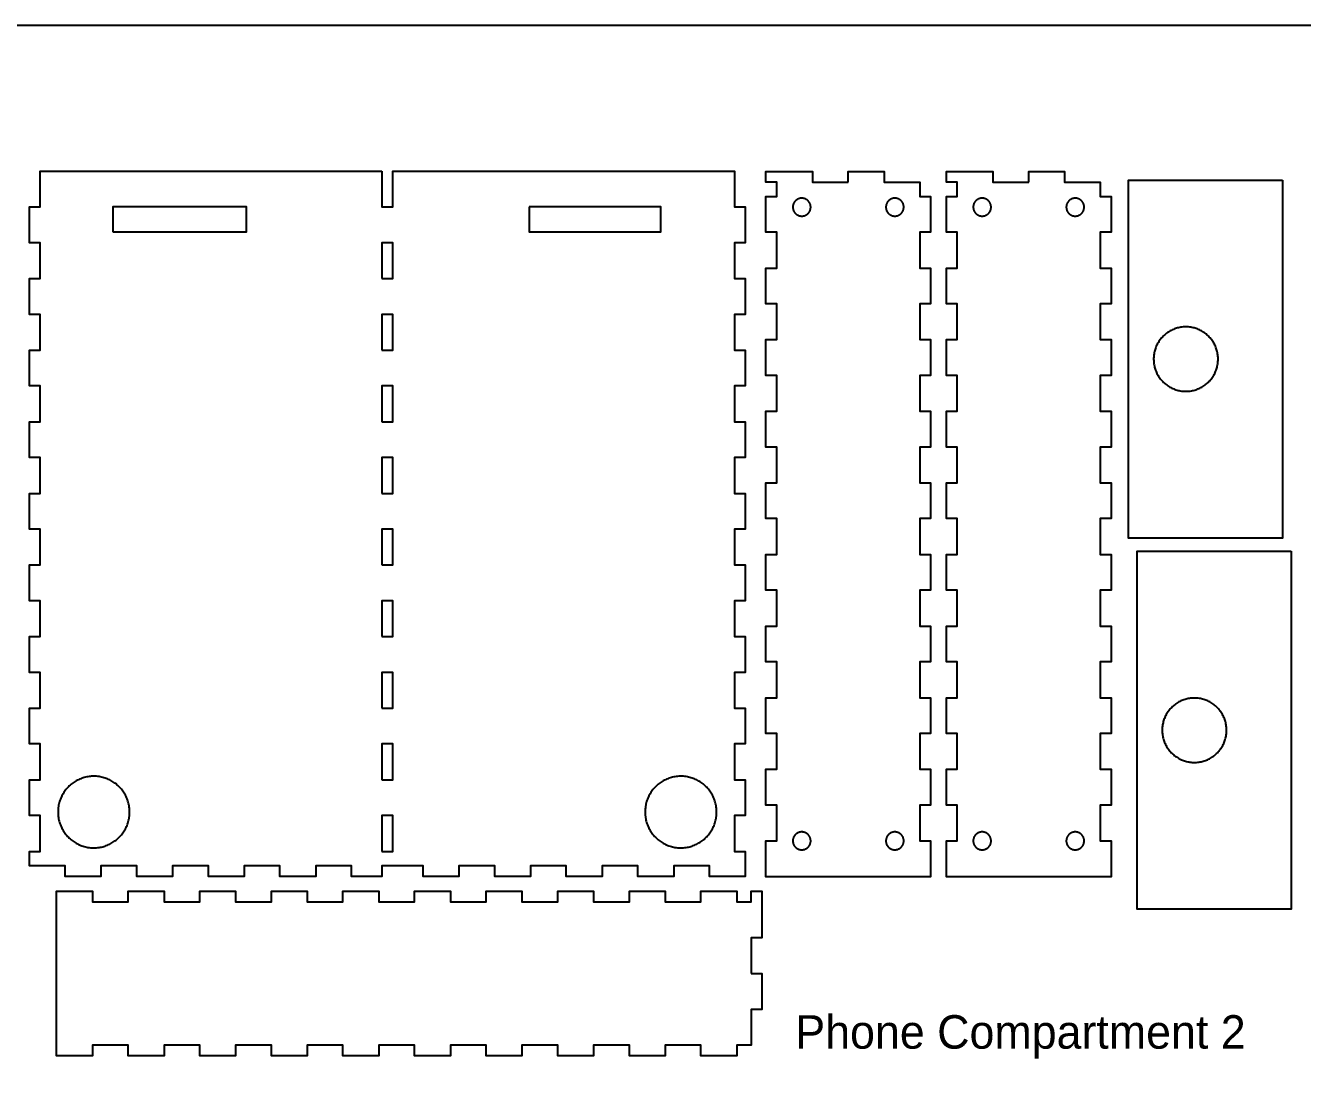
# Model space of a CAD drawing. Header units: millimetres. Extents: x 0 to 1000, y 0 to 550.
# Drawn here: x 205.7 to 562.5, y 257.6 to 550 of the extents above; entities that cross this region are included whole.
import ezdxf

# ---------------------------------------------------------------- set-up
doc = ezdxf.new("R2010")
doc.units = ezdxf.units.MM
doc.header["$MEASUREMENT"] = 0
for name, color, linetype, true_color in [('Cut_01', 1, 'Continuous', 0xff0000), ('stock', 80, 'Continuous', 0x21ff06), ('text', 178, 'Continuous', 0x000000)]:
    doc.layers.add(name, color=color, linetype=linetype, true_color=true_color)

msp = doc.modelspace()

# ---------------------------------------------------------------- linework, layer by layer
at = {"layer": 'Cut_01'}
for points in [[(305.31, 509.34), (305.31, 499.34), (308.31, 499.34), (308.31, 509.34), (403.81, 509.34), (403.81, 499.34), (406.81, 499.34), (406.81, 489.34), (403.81, 489.34), (403.81, 479.34), (406.81, 479.34), (406.81, 469.34), (403.81, 469.34), (403.81, 459.34), (406.81, 459.34), (406.81, 449.34), (403.81, 449.34), (403.81, 439.34), (406.81, 439.34), (406.81, 429.34), (403.81, 429.34), (403.81, 419.34), (406.81, 419.34), (406.81, 409.34), (403.81, 409.34), (403.81, 399.34), (406.81, 399.34), (406.81, 389.34), (403.81, 389.34), (403.81, 379.34), (406.81, 379.34), (406.81, 369.34), (403.81, 369.34), (403.81, 359.34), (406.81, 359.34), (406.81, 349.34), (403.81, 349.34), (403.81, 339.34), (406.81, 339.34), (406.81, 329.34), (403.81, 329.34), (403.81, 319.34), (406.81, 319.34), (406.81, 312.34), (396.81, 312.34), (396.81, 315.34), (386.81, 315.34), (386.81, 312.34), (376.81, 312.34), (376.81, 315.34), (366.81, 315.34), (366.81, 312.34), (356.81, 312.34), (356.81, 315.34), (346.81, 315.34), (346.81, 312.34), (336.81, 312.34), (336.81, 315.34), (326.81, 315.34), (326.81, 312.34), (316.81, 312.34), (316.81, 315.34), (305.31, 315.34), (305.31, 312.34), (296.81, 312.34), (296.81, 315.34), (286.81, 315.34), (286.81, 312.34), (276.81, 312.34), (276.81, 315.34), (266.81, 315.34), (266.81, 312.34), (256.81, 312.34), (256.81, 315.34), (246.81, 315.34), (246.81, 312.34), (236.81, 312.34), (236.81, 315.34), (226.81, 315.34), (226.81, 312.34), (216.81, 312.34), (216.81, 315.34), (206.81, 315.34), (206.81, 319.34), (209.81, 319.34), (209.81, 329.34), (206.81, 329.34), (206.81, 339.34), (209.81, 339.34), (209.81, 349.34), (206.81, 349.34), (206.81, 359.34), (209.81, 359.34), (209.81, 369.34), (206.81, 369.34), (206.81, 379.34), (209.81, 379.34), (209.81, 389.34), (206.81, 389.34), (206.81, 399.34), (209.81, 399.34), (209.81, 409.34), (206.81, 409.34), (206.81, 419.34), (209.81, 419.34), (209.81, 429.34), (206.81, 429.34), (206.81, 439.34), (209.81, 439.34), (209.81, 449.34), (206.81, 449.34), (206.81, 459.34), (209.81, 459.34), (209.81, 469.34), (206.81, 469.34), (206.81, 479.34), (209.81, 479.34), (209.81, 489.34), (206.81, 489.34), (206.81, 499.34), (209.81, 499.34), (209.81, 509.34)], [(435.59, 506.28), (435.59, 509.28), (445.59, 509.28), (445.59, 506.28), (455.59, 506.28), (455.59, 502.28), (458.59, 502.28), (458.59, 492.28), (455.59, 492.28), (455.59, 482.28), (458.59, 482.28), (458.59, 472.28), (455.59, 472.28), (455.59, 462.28), (458.59, 462.28), (458.59, 452.28), (455.59, 452.28), (455.59, 442.28), (458.59, 442.28), (458.59, 432.28), (455.59, 432.28), (455.59, 422.28), (458.59, 422.28), (458.59, 412.28), (455.59, 412.28), (455.59, 402.28), (458.59, 402.28), (458.59, 392.28), (455.59, 392.28), (455.59, 382.28), (458.59, 382.28), (458.59, 372.28), (455.59, 372.28), (455.59, 362.28), (458.59, 362.28), (458.59, 352.28), (455.59, 352.28), (455.59, 342.28), (458.59, 342.28), (458.59, 332.28), (455.59, 332.28), (455.59, 322.28), (458.59, 322.28), (458.59, 312.28), (412.59, 312.28), (412.59, 322.28), (415.59, 322.28), (415.59, 332.28), (412.59, 332.28), (412.59, 342.28), (415.59, 342.28), (415.59, 352.28), (412.59, 352.28), (412.59, 362.28), (415.59, 362.28), (415.59, 372.28), (412.59, 372.28), (412.59, 382.28), (415.59, 382.28), (415.59, 392.28), (412.59, 392.28), (412.59, 402.28), (415.59, 402.28), (415.59, 412.28), (412.59, 412.28), (412.59, 422.28), (415.59, 422.28), (415.59, 432.28), (412.59, 432.28), (412.59, 442.28), (415.59, 442.28), (415.59, 452.28), (412.59, 452.28), (412.59, 462.28), (415.59, 462.28), (415.59, 472.28), (412.59, 472.28), (412.59, 482.28), (415.59, 482.28), (415.59, 492.28), (412.59, 492.28), (412.59, 502.28), (415.59, 502.28), (415.59, 506.28), (412.59, 506.28), (412.59, 509.28), (425.59, 509.28), (425.59, 506.28)], [(485.98, 506.28), (485.98, 509.28), (495.98, 509.28), (495.98, 506.28), (505.98, 506.28), (505.98, 502.28), (508.98, 502.28), (508.98, 492.28), (505.98, 492.28), (505.98, 482.28), (508.98, 482.28), (508.98, 472.28), (505.98, 472.28), (505.98, 462.28), (508.98, 462.28), (508.98, 452.28), (505.98, 452.28), (505.98, 442.28), (508.98, 442.28), (508.98, 432.28), (505.98, 432.28), (505.98, 422.28), (508.98, 422.28), (508.98, 412.28), (505.98, 412.28), (505.98, 402.28), (508.98, 402.28), (508.98, 392.28), (505.98, 392.28), (505.98, 382.28), (508.98, 382.28), (508.98, 372.28), (505.98, 372.28), (505.98, 362.28), (508.98, 362.28), (508.98, 352.28), (505.98, 352.28), (505.98, 342.28), (508.98, 342.28), (508.98, 332.28), (505.98, 332.28), (505.98, 322.28), (508.98, 322.28), (508.98, 312.28), (462.98, 312.28), (462.98, 322.28), (465.98, 322.28), (465.98, 332.28), (462.98, 332.28), (462.98, 342.28), (465.98, 342.28), (465.98, 352.28), (462.98, 352.28), (462.98, 362.28), (465.98, 362.28), (465.98, 372.28), (462.98, 372.28), (462.98, 382.28), (465.98, 382.28), (465.98, 392.28), (462.98, 392.28), (462.98, 402.28), (465.98, 402.28), (465.98, 412.28), (462.98, 412.28), (462.98, 422.28), (465.98, 422.28), (465.98, 432.28), (462.98, 432.28), (462.98, 442.28), (465.98, 442.28), (465.98, 452.28), (462.98, 452.28), (462.98, 462.28), (465.98, 462.28), (465.98, 472.28), (462.98, 472.28), (462.98, 482.28), (465.98, 482.28), (465.98, 492.28), (462.98, 492.28), (462.98, 502.28), (465.98, 502.28), (465.98, 506.28), (462.98, 506.28), (462.98, 509.28), (475.98, 509.28), (475.98, 506.28)], [(556.89, 506.84), (556.89, 406.84), (513.89, 406.84), (513.89, 506.84)], [(422.59, 501.78), (422.5, 501.78), (422.42, 501.78), (422.33, 501.77), (422.24, 501.76), (422.16, 501.75), (422.07, 501.73), (421.99, 501.71), (421.9, 501.69), (421.82, 501.66), (421.74, 501.63), (421.66, 501.6), (421.58, 501.57), (421.5, 501.53), (421.42, 501.49), (421.35, 501.45), (421.27, 501.41), (421.2, 501.36), (421.13, 501.31), (421.06, 501.26), (420.99, 501.2), (420.92, 501.15), (420.86, 501.09), (420.8, 501.03), (420.74, 500.96), (420.68, 500.9), (420.63, 500.83), (420.57, 500.76), (420.52, 500.69), (420.48, 500.62), (420.43, 500.55), (420.39, 500.47), (420.35, 500.39), (420.31, 500.31), (420.28, 500.24), (420.25, 500.15), (420.22, 500.07), (420.19, 499.99), (420.17, 499.91), (420.15, 499.82), (420.13, 499.74), (420.12, 499.65), (420.1, 499.56), (420.1, 499.48), (420.09, 499.39), (420.09, 499.31), (420.09, 499.22), (420.09, 499.13), (420.1, 499.05), (420.11, 498.96), (420.12, 498.87), (420.14, 498.79), (420.16, 498.7), (420.18, 498.62), (420.2, 498.54), (420.23, 498.45), (420.26, 498.37), (420.29, 498.29), (420.33, 498.21), (420.37, 498.13), (420.41, 498.06), (420.45, 497.98), (420.5, 497.91), (420.55, 497.84), (420.6, 497.77), (420.65, 497.7), (420.71, 497.63), (420.77, 497.57), (420.83, 497.51), (420.89, 497.45), (420.96, 497.39), (421.02, 497.33), (421.09, 497.28), (421.16, 497.23), (421.23, 497.18), (421.31, 497.14), (421.38, 497.09), (421.46, 497.05), (421.54, 497.02), (421.62, 496.98), (421.7, 496.95), (421.78, 496.92), (421.86, 496.89), (421.95, 496.87), (422.03, 496.85), (422.11, 496.83), (422.2, 496.81), (422.29, 496.8), (422.37, 496.79), (422.46, 496.79), (422.55, 496.78), (422.63, 496.78), (422.72, 496.79), (422.81, 496.79), (422.89, 496.8), (422.98, 496.81), (423.06, 496.83), (423.15, 496.85), (423.23, 496.87), (423.32, 496.89), (423.4, 496.92), (423.48, 496.95), (423.56, 496.98), (423.64, 497.02), (423.72, 497.05), (423.79, 497.09), (423.87, 497.14), (423.94, 497.18), (424.02, 497.23), (424.09, 497.28), (424.15, 497.33), (424.22, 497.39), (424.29, 497.45), (424.35, 497.51), (424.41, 497.57), (424.47, 497.63), (424.52, 497.7), (424.58, 497.77), (424.63, 497.84), (424.68, 497.91), (424.72, 497.98), (424.77, 498.06), (424.81, 498.13), (424.85, 498.21), (424.88, 498.29), (424.92, 498.37), (424.95, 498.45), (424.97, 498.54), (425, 498.62), (425.02, 498.7), (425.04, 498.79), (425.05, 498.87), (425.07, 498.96), (425.08, 499.05), (425.08, 499.13), (425.09, 499.22), (425.09, 499.31), (425.09, 499.39), (425.08, 499.48), (425.07, 499.56), (425.06, 499.65), (425.05, 499.74), (425.03, 499.82), (425.01, 499.91), (424.99, 499.99), (424.96, 500.07), (424.93, 500.15), (424.9, 500.24), (424.87, 500.31), (424.83, 500.39), (424.79, 500.47), (424.75, 500.55), (424.7, 500.62), (424.65, 500.69), (424.6, 500.76), (424.55, 500.83), (424.5, 500.9), (424.44, 500.96), (424.38, 501.03), (424.32, 501.09), (424.25, 501.15), (424.19, 501.2), (424.12, 501.26), (424.05, 501.31), (423.98, 501.36), (423.91, 501.41), (423.83, 501.45), (423.76, 501.49), (423.68, 501.53), (423.6, 501.57), (423.52, 501.6), (423.44, 501.63), (423.36, 501.66), (423.27, 501.69), (423.19, 501.71), (423.11, 501.73), (423.02, 501.75), (422.93, 501.76), (422.85, 501.77), (422.76, 501.78), (422.68, 501.78)], [(448.59, 501.78), (448.5, 501.78), (448.42, 501.78), (448.33, 501.77), (448.24, 501.76), (448.16, 501.75), (448.07, 501.73), (447.99, 501.71), (447.9, 501.69), (447.82, 501.66), (447.74, 501.63), (447.66, 501.6), (447.58, 501.57), (447.5, 501.53), (447.42, 501.49), (447.35, 501.45), (447.27, 501.41), (447.2, 501.36), (447.13, 501.31), (447.06, 501.26), (446.99, 501.2), (446.92, 501.15), (446.86, 501.09), (446.8, 501.03), (446.74, 500.96), (446.68, 500.9), (446.63, 500.83), (446.57, 500.76), (446.52, 500.69), (446.48, 500.62), (446.43, 500.55), (446.39, 500.47), (446.35, 500.39), (446.31, 500.31), (446.28, 500.24), (446.25, 500.15), (446.22, 500.07), (446.19, 499.99), (446.17, 499.91), (446.15, 499.82), (446.13, 499.74), (446.12, 499.65), (446.1, 499.56), (446.1, 499.48), (446.09, 499.39), (446.09, 499.31), (446.09, 499.22), (446.09, 499.13), (446.1, 499.05), (446.11, 498.96), (446.12, 498.87), (446.14, 498.79), (446.16, 498.7), (446.18, 498.62), (446.2, 498.54), (446.23, 498.45), (446.26, 498.37), (446.29, 498.29), (446.33, 498.21), (446.37, 498.13), (446.41, 498.06), (446.45, 497.98), (446.5, 497.91), (446.55, 497.84), (446.6, 497.77), (446.65, 497.7), (446.71, 497.63), (446.77, 497.57), (446.83, 497.51), (446.89, 497.45), (446.96, 497.39), (447.02, 497.33), (447.09, 497.28), (447.16, 497.23), (447.23, 497.18), (447.31, 497.14), (447.38, 497.09), (447.46, 497.05), (447.54, 497.02), (447.62, 496.98), (447.7, 496.95), (447.78, 496.92), (447.86, 496.89), (447.95, 496.87), (448.03, 496.85), (448.11, 496.83), (448.2, 496.81), (448.29, 496.8), (448.37, 496.79), (448.46, 496.79), (448.55, 496.78), (448.63, 496.78), (448.72, 496.79), (448.81, 496.79), (448.89, 496.8), (448.98, 496.81), (449.06, 496.83), (449.15, 496.85), (449.23, 496.87), (449.32, 496.89), (449.4, 496.92), (449.48, 496.95), (449.56, 496.98), (449.64, 497.02), (449.72, 497.05), (449.79, 497.09), (449.87, 497.14), (449.94, 497.18), (450.02, 497.23), (450.09, 497.28), (450.15, 497.33), (450.22, 497.39), (450.29, 497.45), (450.35, 497.51), (450.41, 497.57), (450.47, 497.63), (450.52, 497.7), (450.58, 497.77), (450.63, 497.84), (450.68, 497.91), (450.72, 497.98), (450.77, 498.06), (450.81, 498.13), (450.85, 498.21), (450.88, 498.29), (450.92, 498.37), (450.95, 498.45), (450.97, 498.54), (451, 498.62), (451.02, 498.7), (451.04, 498.79), (451.05, 498.87), (451.07, 498.96), (451.08, 499.05), (451.08, 499.13), (451.09, 499.22), (451.09, 499.31), (451.09, 499.39), (451.08, 499.48), (451.07, 499.56), (451.06, 499.65), (451.05, 499.74), (451.03, 499.82), (451.01, 499.91), (450.99, 499.99), (450.96, 500.07), (450.93, 500.15), (450.9, 500.24), (450.87, 500.31), (450.83, 500.39), (450.79, 500.47), (450.75, 500.55), (450.7, 500.62), (450.65, 500.69), (450.6, 500.76), (450.55, 500.83), (450.5, 500.9), (450.44, 500.96), (450.38, 501.03), (450.32, 501.09), (450.25, 501.15), (450.19, 501.2), (450.12, 501.26), (450.05, 501.31), (449.98, 501.36), (449.91, 501.41), (449.83, 501.45), (449.76, 501.49), (449.68, 501.53), (449.6, 501.57), (449.52, 501.6), (449.44, 501.63), (449.36, 501.66), (449.27, 501.69), (449.19, 501.71), (449.11, 501.73), (449.02, 501.75), (448.93, 501.76), (448.85, 501.77), (448.76, 501.78), (448.68, 501.78)], [(472.98, 501.78), (472.89, 501.78), (472.81, 501.78), (472.72, 501.77), (472.64, 501.76), (472.55, 501.75), (472.46, 501.73), (472.38, 501.71), (472.3, 501.69), (472.21, 501.66), (472.13, 501.63), (472.05, 501.6), (471.97, 501.57), (471.89, 501.53), (471.81, 501.49), (471.74, 501.45), (471.66, 501.41), (471.59, 501.36), (471.52, 501.31), (471.45, 501.26), (471.38, 501.2), (471.32, 501.15), (471.25, 501.09), (471.19, 501.03), (471.13, 500.96), (471.07, 500.9), (471.02, 500.83), (470.97, 500.76), (470.92, 500.69), (470.87, 500.62), (470.82, 500.55), (470.78, 500.47), (470.74, 500.39), (470.7, 500.31), (470.67, 500.24), (470.64, 500.15), (470.61, 500.07), (470.58, 499.99), (470.56, 499.91), (470.54, 499.82), (470.52, 499.74), (470.51, 499.65), (470.5, 499.56), (470.49, 499.48), (470.48, 499.39), (470.48, 499.31), (470.48, 499.22), (470.49, 499.13), (470.49, 499.05), (470.5, 498.96), (470.52, 498.87), (470.53, 498.79), (470.55, 498.7), (470.57, 498.62), (470.6, 498.54), (470.62, 498.45), (470.65, 498.37), (470.69, 498.29), (470.72, 498.21), (470.76, 498.13), (470.8, 498.06), (470.85, 497.98), (470.89, 497.91), (470.94, 497.84), (470.99, 497.77), (471.05, 497.7), (471.1, 497.63), (471.16, 497.57), (471.22, 497.51), (471.28, 497.45), (471.35, 497.39), (471.42, 497.33), (471.48, 497.28), (471.55, 497.23), (471.63, 497.18), (471.7, 497.14), (471.78, 497.09), (471.85, 497.05), (471.93, 497.02), (472.01, 496.98), (472.09, 496.95), (472.17, 496.92), (472.25, 496.89), (472.34, 496.87), (472.42, 496.85), (472.51, 496.83), (472.59, 496.81), (472.68, 496.8), (472.76, 496.79), (472.85, 496.79), (472.94, 496.78), (473.02, 496.78), (473.11, 496.79), (473.2, 496.79), (473.28, 496.8), (473.37, 496.81), (473.46, 496.83), (473.54, 496.85), (473.62, 496.87), (473.71, 496.89), (473.79, 496.92), (473.87, 496.95), (473.95, 496.98), (474.03, 497.02), (474.11, 497.05), (474.19, 497.09), (474.26, 497.14), (474.34, 497.18), (474.41, 497.23), (474.48, 497.28), (474.55, 497.33), (474.61, 497.39), (474.68, 497.45), (474.74, 497.51), (474.8, 497.57), (474.86, 497.63), (474.92, 497.7), (474.97, 497.77), (475.02, 497.84), (475.07, 497.91), (475.12, 497.98), (475.16, 498.06), (475.2, 498.13), (475.24, 498.21), (475.28, 498.29), (475.31, 498.37), (475.34, 498.45), (475.37, 498.54), (475.39, 498.62), (475.41, 498.7), (475.43, 498.79), (475.45, 498.87), (475.46, 498.96), (475.47, 499.05), (475.48, 499.13), (475.48, 499.22), (475.48, 499.31), (475.48, 499.39), (475.47, 499.48), (475.47, 499.56), (475.45, 499.65), (475.44, 499.74), (475.42, 499.82), (475.4, 499.91), (475.38, 499.99), (475.35, 500.07), (475.32, 500.15), (475.29, 500.24), (475.26, 500.31), (475.22, 500.39), (475.18, 500.47), (475.14, 500.55), (475.09, 500.62), (475.05, 500.69), (475, 500.76), (474.94, 500.83), (474.89, 500.9), (474.83, 500.96), (474.77, 501.03), (474.71, 501.09), (474.65, 501.15), (474.58, 501.2), (474.51, 501.26), (474.44, 501.31), (474.37, 501.36), (474.3, 501.41), (474.23, 501.45), (474.15, 501.49), (474.07, 501.53), (473.99, 501.57), (473.91, 501.6), (473.83, 501.63), (473.75, 501.66), (473.67, 501.69), (473.58, 501.71), (473.5, 501.73), (473.41, 501.75), (473.33, 501.76), (473.24, 501.77), (473.15, 501.78), (473.07, 501.78)], [(498.98, 501.78), (498.89, 501.78), (498.81, 501.78), (498.72, 501.77), (498.64, 501.76), (498.55, 501.75), (498.46, 501.73), (498.38, 501.71), (498.3, 501.69), (498.21, 501.66), (498.13, 501.63), (498.05, 501.6), (497.97, 501.57), (497.89, 501.53), (497.81, 501.49), (497.74, 501.45), (497.66, 501.41), (497.59, 501.36), (497.52, 501.31), (497.45, 501.26), (497.38, 501.2), (497.32, 501.15), (497.25, 501.09), (497.19, 501.03), (497.13, 500.96), (497.07, 500.9), (497.02, 500.83), (496.97, 500.76), (496.92, 500.69), (496.87, 500.62), (496.82, 500.55), (496.78, 500.47), (496.74, 500.39), (496.7, 500.31), (496.67, 500.24), (496.64, 500.15), (496.61, 500.07), (496.58, 499.99), (496.56, 499.91), (496.54, 499.82), (496.52, 499.74), (496.51, 499.65), (496.5, 499.56), (496.49, 499.48), (496.48, 499.39), (496.48, 499.31), (496.48, 499.22), (496.49, 499.13), (496.49, 499.05), (496.5, 498.96), (496.52, 498.87), (496.53, 498.79), (496.55, 498.7), (496.57, 498.62), (496.6, 498.54), (496.62, 498.45), (496.65, 498.37), (496.69, 498.29), (496.72, 498.21), (496.76, 498.13), (496.8, 498.06), (496.85, 497.98), (496.89, 497.91), (496.94, 497.84), (496.99, 497.77), (497.05, 497.7), (497.1, 497.63), (497.16, 497.57), (497.22, 497.51), (497.28, 497.45), (497.35, 497.39), (497.42, 497.33), (497.48, 497.28), (497.55, 497.23), (497.63, 497.18), (497.7, 497.14), (497.78, 497.09), (497.85, 497.05), (497.93, 497.02), (498.01, 496.98), (498.09, 496.95), (498.17, 496.92), (498.25, 496.89), (498.34, 496.87), (498.42, 496.85), (498.51, 496.83), (498.59, 496.81), (498.68, 496.8), (498.76, 496.79), (498.85, 496.79), (498.94, 496.78), (499.02, 496.78), (499.11, 496.79), (499.2, 496.79), (499.28, 496.8), (499.37, 496.81), (499.46, 496.83), (499.54, 496.85), (499.62, 496.87), (499.71, 496.89), (499.79, 496.92), (499.87, 496.95), (499.95, 496.98), (500.03, 497.02), (500.11, 497.05), (500.19, 497.09), (500.26, 497.14), (500.34, 497.18), (500.41, 497.23), (500.48, 497.28), (500.55, 497.33), (500.61, 497.39), (500.68, 497.45), (500.74, 497.51), (500.8, 497.57), (500.86, 497.63), (500.92, 497.7), (500.97, 497.77), (501.02, 497.84), (501.07, 497.91), (501.12, 497.98), (501.16, 498.06), (501.2, 498.13), (501.24, 498.21), (501.28, 498.29), (501.31, 498.37), (501.34, 498.45), (501.37, 498.54), (501.39, 498.62), (501.41, 498.7), (501.43, 498.79), (501.45, 498.87), (501.46, 498.96), (501.47, 499.05), (501.48, 499.13), (501.48, 499.22), (501.48, 499.31), (501.48, 499.39), (501.47, 499.48), (501.47, 499.56), (501.45, 499.65), (501.44, 499.74), (501.42, 499.82), (501.4, 499.91), (501.38, 499.99), (501.35, 500.07), (501.32, 500.15), (501.29, 500.24), (501.26, 500.31), (501.22, 500.39), (501.18, 500.47), (501.14, 500.55), (501.09, 500.62), (501.05, 500.69), (501, 500.76), (500.94, 500.83), (500.89, 500.9), (500.83, 500.96), (500.77, 501.03), (500.71, 501.09), (500.65, 501.15), (500.58, 501.2), (500.51, 501.26), (500.44, 501.31), (500.37, 501.36), (500.3, 501.41), (500.23, 501.45), (500.15, 501.49), (500.07, 501.53), (499.99, 501.57), (499.91, 501.6), (499.83, 501.63), (499.75, 501.66), (499.67, 501.69), (499.58, 501.71), (499.5, 501.73), (499.41, 501.75), (499.33, 501.76), (499.24, 501.77), (499.15, 501.78), (499.07, 501.78)], [(230.17, 492.34), (267.46, 492.34), (267.46, 499.34), (230.17, 499.34)], [(346.43, 499.34), (346.43, 492.34), (383.19, 492.34), (383.19, 499.34)], [(305.31, 479.34), (308.31, 479.34), (308.31, 489.34), (305.31, 489.34)], [(305.31, 459.34), (308.31, 459.34), (308.31, 469.34), (305.31, 469.34)], [(529.89, 447.84), (530.2, 447.85), (530.51, 447.86), (530.82, 447.89), (531.13, 447.93), (531.44, 447.98), (531.75, 448.04), (532.05, 448.11), (532.35, 448.19), (532.65, 448.28), (532.95, 448.38), (533.24, 448.49), (533.53, 448.61), (533.81, 448.74), (534.09, 448.88), (534.36, 449.03), (534.63, 449.19), (534.9, 449.36), (535.15, 449.54), (535.4, 449.73), (535.65, 449.92), (535.88, 450.13), (536.11, 450.34), (536.33, 450.56), (536.55, 450.79), (536.75, 451.02), (536.95, 451.26), (537.14, 451.51), (537.32, 451.77), (537.49, 452.03), (537.66, 452.3), (537.81, 452.57), (537.95, 452.85), (538.09, 453.13), (538.21, 453.41), (538.32, 453.71), (538.43, 454), (538.52, 454.3), (538.6, 454.6), (538.68, 454.9), (538.74, 455.21), (538.79, 455.52), (538.83, 455.83), (538.86, 456.14), (538.88, 456.45), (538.89, 456.76), (538.88, 457.07), (538.87, 457.39), (538.85, 457.7), (538.81, 458.01), (538.76, 458.32), (538.71, 458.63), (538.64, 458.93), (538.56, 459.23), (538.48, 459.53), (538.38, 459.83), (538.27, 460.12), (538.15, 460.41), (538.02, 460.7), (537.88, 460.98), (537.73, 461.25), (537.58, 461.52), (537.41, 461.78), (537.23, 462.04), (537.05, 462.29), (536.85, 462.54), (536.65, 462.78), (536.44, 463.01), (536.22, 463.23), (536, 463.45), (535.76, 463.66), (535.52, 463.86), (535.28, 464.05), (535.02, 464.23), (534.76, 464.4), (534.5, 464.57), (534.23, 464.72), (533.95, 464.87), (533.67, 465.01), (533.39, 465.13), (533.1, 465.25), (532.8, 465.36), (532.5, 465.45), (532.2, 465.54), (531.9, 465.61), (531.59, 465.68), (531.29, 465.73), (530.98, 465.77), (530.67, 465.81), (530.36, 465.83), (530.04, 465.84), (529.73, 465.84), (529.42, 465.83), (529.11, 465.81), (528.8, 465.77), (528.49, 465.73), (528.18, 465.68), (527.87, 465.61), (527.57, 465.54), (527.27, 465.45), (526.97, 465.36), (526.68, 465.25), (526.39, 465.13), (526.1, 465.01), (525.82, 464.87), (525.55, 464.72), (525.27, 464.57), (525.01, 464.4), (524.75, 464.23), (524.5, 464.05), (524.25, 463.86), (524.01, 463.66), (523.78, 463.45), (523.55, 463.23), (523.33, 463.01), (523.12, 462.78), (522.92, 462.54), (522.73, 462.29), (522.54, 462.04), (522.37, 461.78), (522.2, 461.52), (522.04, 461.25), (521.89, 460.98), (521.75, 460.7), (521.63, 460.41), (521.51, 460.12), (521.4, 459.83), (521.3, 459.53), (521.21, 459.23), (521.13, 458.93), (521.07, 458.63), (521.01, 458.32), (520.96, 458.01), (520.93, 457.7), (520.9, 457.39), (520.89, 457.07), (520.89, 456.76), (520.9, 456.45), (520.91, 456.14), (520.94, 455.83), (520.98, 455.52), (521.04, 455.21), (521.1, 454.9), (521.17, 454.6), (521.25, 454.3), (521.35, 454), (521.45, 453.71), (521.56, 453.41), (521.69, 453.13), (521.82, 452.85), (521.97, 452.57), (522.12, 452.3), (522.28, 452.03), (522.45, 451.77), (522.63, 451.51), (522.82, 451.26), (523.02, 451.02), (523.23, 450.79), (523.44, 450.56), (523.66, 450.34), (523.89, 450.13), (524.13, 449.92), (524.37, 449.73), (524.62, 449.54), (524.88, 449.36), (525.14, 449.19), (525.41, 449.03), (525.68, 448.88), (525.96, 448.74), (526.25, 448.61), (526.53, 448.49), (526.83, 448.38), (527.12, 448.28), (527.42, 448.19), (527.72, 448.11), (528.03, 448.04), (528.33, 447.98), (528.64, 447.93), (528.95, 447.89), (529.26, 447.86), (529.57, 447.85)], [(305.31, 439.34), (308.31, 439.34), (308.31, 449.34), (305.31, 449.34)], [(305.31, 419.34), (308.31, 419.34), (308.31, 429.34), (305.31, 429.34)], [(305.31, 399.34), (308.31, 399.34), (308.31, 409.34), (305.31, 409.34)], [(559.27, 403.19), (559.27, 303.19), (516.27, 303.19), (516.27, 403.19)], [(305.31, 379.34), (308.31, 379.34), (308.31, 389.34), (305.31, 389.34)], [(305.31, 359.34), (308.31, 359.34), (308.31, 369.34), (305.31, 369.34)], [(532.27, 344.19), (532.58, 344.19), (532.89, 344.21), (533.2, 344.23), (533.51, 344.27), (533.82, 344.32), (534.13, 344.38), (534.43, 344.45), (534.73, 344.53), (535.03, 344.62), (535.33, 344.72), (535.62, 344.83), (535.91, 344.96), (536.19, 345.09), (536.47, 345.23), (536.74, 345.38), (537.01, 345.54), (537.28, 345.71), (537.53, 345.89), (537.78, 346.07), (538.03, 346.27), (538.26, 346.47), (538.49, 346.69), (538.71, 346.91), (538.93, 347.13), (539.13, 347.37), (539.33, 347.61), (539.52, 347.86), (539.7, 348.11), (539.87, 348.37), (540.03, 348.64), (540.19, 348.91), (540.33, 349.19), (540.47, 349.47), (540.59, 349.76), (540.7, 350.05), (540.81, 350.35), (540.9, 350.64), (540.98, 350.94), (541.06, 351.25), (541.12, 351.55), (541.17, 351.86), (541.21, 352.17), (541.24, 352.48), (541.26, 352.8), (541.27, 353.11), (541.26, 353.42), (541.25, 353.73), (541.23, 354.04), (541.19, 354.35), (541.14, 354.66), (541.09, 354.97), (541.02, 355.28), (540.94, 355.58), (540.85, 355.88), (540.76, 356.17), (540.65, 356.47), (540.53, 356.76), (540.4, 357.04), (540.26, 357.32), (540.11, 357.6), (539.95, 357.87), (539.79, 358.13), (539.61, 358.39), (539.43, 358.64), (539.23, 358.88), (539.03, 359.12), (538.82, 359.35), (538.6, 359.58), (538.38, 359.79), (538.14, 360), (537.9, 360.2), (537.66, 360.39), (537.4, 360.58), (537.14, 360.75), (536.88, 360.91), (536.61, 361.07), (536.33, 361.22), (536.05, 361.35), (535.77, 361.48), (535.48, 361.59), (535.18, 361.7), (534.88, 361.8), (534.58, 361.88), (534.28, 361.96), (533.97, 362.02), (533.67, 362.08), (533.36, 362.12), (533.05, 362.15), (532.74, 362.17), (532.42, 362.18), (532.11, 362.18), (531.8, 362.17), (531.49, 362.15), (531.18, 362.12), (530.87, 362.08), (530.56, 362.02), (530.25, 361.96), (529.95, 361.88), (529.65, 361.8), (529.35, 361.7), (529.06, 361.59), (528.77, 361.48), (528.48, 361.35), (528.2, 361.22), (527.93, 361.07), (527.65, 360.91), (527.39, 360.75), (527.13, 360.58), (526.88, 360.39), (526.63, 360.2), (526.39, 360), (526.16, 359.79), (525.93, 359.58), (525.71, 359.35), (525.5, 359.12), (525.3, 358.88), (525.11, 358.64), (524.92, 358.39), (524.75, 358.13), (524.58, 357.87), (524.42, 357.6), (524.27, 357.32), (524.13, 357.04), (524.01, 356.76), (523.89, 356.47), (523.78, 356.17), (523.68, 355.88), (523.59, 355.58), (523.51, 355.28), (523.45, 354.97), (523.39, 354.66), (523.34, 354.35), (523.31, 354.04), (523.28, 353.73), (523.27, 353.42), (523.27, 353.11), (523.28, 352.8), (523.29, 352.48), (523.32, 352.17), (523.36, 351.86), (523.42, 351.55), (523.48, 351.25), (523.55, 350.94), (523.63, 350.64), (523.73, 350.35), (523.83, 350.05), (523.94, 349.76), (524.07, 349.47), (524.2, 349.19), (524.35, 348.91), (524.5, 348.64), (524.66, 348.37), (524.83, 348.11), (525.01, 347.86), (525.2, 347.61), (525.4, 347.37), (525.61, 347.13), (525.82, 346.91), (526.04, 346.69), (526.27, 346.47), (526.51, 346.27), (526.75, 346.07), (527, 345.89), (527.26, 345.71), (527.52, 345.54), (527.79, 345.38), (528.06, 345.23), (528.34, 345.09), (528.63, 344.96), (528.91, 344.83), (529.21, 344.72), (529.5, 344.62), (529.8, 344.53), (530.1, 344.45), (530.41, 344.38), (530.71, 344.32), (531.02, 344.27), (531.33, 344.23), (531.64, 344.21), (531.95, 344.19)], [(305.31, 339.34), (308.31, 339.34), (308.31, 349.34), (305.31, 349.34)], [(234.81, 330.34), (234.81, 330.69), (234.79, 331.03), (234.76, 331.38), (234.72, 331.72), (234.66, 332.07), (234.6, 332.41), (234.52, 332.74), (234.43, 333.08), (234.33, 333.41), (234.21, 333.74), (234.09, 334.06), (233.96, 334.38), (233.81, 334.7), (233.65, 335.01), (233.49, 335.31), (233.31, 335.61), (233.12, 335.9), (232.92, 336.19), (232.71, 336.47), (232.5, 336.74), (232.27, 337), (232.03, 337.25), (231.79, 337.5), (231.54, 337.74), (231.28, 337.97), (231.01, 338.19), (230.73, 338.4), (230.45, 338.6), (230.16, 338.79), (229.86, 338.97), (229.56, 339.14), (229.25, 339.3), (228.94, 339.45), (228.62, 339.59), (228.29, 339.71), (227.97, 339.83), (227.64, 339.93), (227.3, 340.02), (226.96, 340.1), (226.62, 340.17), (226.28, 340.23), (225.94, 340.27), (225.59, 340.31), (225.25, 340.33), (224.9, 340.34), (224.55, 340.33), (224.2, 340.32), (223.86, 340.29), (223.51, 340.25), (223.17, 340.2), (222.83, 340.14), (222.49, 340.07), (222.15, 339.98), (221.82, 339.88), (221.49, 339.77), (221.17, 339.65), (220.84, 339.52), (220.53, 339.37), (220.22, 339.22), (219.91, 339.06), (219.61, 338.88), (219.32, 338.69), (219.03, 338.5), (218.75, 338.29), (218.48, 338.08), (218.22, 337.85), (217.96, 337.62), (217.71, 337.38), (217.47, 337.13), (217.24, 336.87), (217.02, 336.6), (216.8, 336.33), (216.6, 336.05), (216.41, 335.76), (216.22, 335.46), (216.05, 335.16), (215.89, 334.86), (215.74, 334.54), (215.6, 334.23), (215.47, 333.9), (215.35, 333.58), (215.24, 333.25), (215.15, 332.91), (215.06, 332.58), (214.99, 332.24), (214.93, 331.89), (214.89, 331.55), (214.85, 331.21), (214.82, 330.86), (214.81, 330.51), (214.81, 330.16), (214.82, 329.82), (214.85, 329.47), (214.89, 329.13), (214.93, 328.78), (214.99, 328.44), (215.06, 328.1), (215.15, 327.76), (215.24, 327.43), (215.35, 327.1), (215.47, 326.77), (215.6, 326.45), (215.74, 326.13), (215.89, 325.82), (216.05, 325.51), (216.22, 325.21), (216.41, 324.92), (216.6, 324.63), (216.8, 324.35), (217.02, 324.07), (217.24, 323.81), (217.47, 323.55), (217.71, 323.3), (217.96, 323.06), (218.22, 322.82), (218.48, 322.6), (218.75, 322.38), (219.03, 322.18), (219.32, 321.98), (219.61, 321.8), (219.91, 321.62), (220.22, 321.46), (220.53, 321.3), (220.84, 321.16), (221.17, 321.03), (221.49, 320.91), (221.82, 320.8), (222.15, 320.7), (222.49, 320.61), (222.83, 320.54), (223.17, 320.47), (223.51, 320.42), (223.86, 320.38), (224.2, 320.36), (224.55, 320.34), (224.9, 320.34), (225.25, 320.35), (225.59, 320.37), (225.94, 320.4), (226.28, 320.45), (226.62, 320.5), (226.96, 320.57), (227.3, 320.65), (227.64, 320.75), (227.97, 320.85), (228.29, 320.96), (228.62, 321.09), (228.94, 321.23), (229.25, 321.38), (229.56, 321.54), (229.86, 321.71), (230.16, 321.89), (230.45, 322.08), (230.73, 322.28), (231.01, 322.49), (231.28, 322.71), (231.54, 322.94), (231.79, 323.18), (232.03, 323.42), (232.27, 323.68), (232.5, 323.94), (232.71, 324.21), (232.92, 324.49), (233.12, 324.77), (233.31, 325.07), (233.49, 325.36), (233.65, 325.67), (233.81, 325.98), (233.96, 326.29), (234.09, 326.61), (234.21, 326.94), (234.33, 327.26), (234.43, 327.6), (234.52, 327.93), (234.6, 328.27), (234.66, 328.61), (234.72, 328.95), (234.76, 329.3), (234.79, 329.64), (234.81, 329.99)], [(398.81, 330.34), (398.81, 330.69), (398.79, 331.03), (398.76, 331.38), (398.72, 331.72), (398.66, 332.07), (398.6, 332.41), (398.52, 332.74), (398.43, 333.08), (398.33, 333.41), (398.21, 333.74), (398.09, 334.06), (397.96, 334.38), (397.81, 334.7), (397.65, 335.01), (397.49, 335.31), (397.31, 335.61), (397.12, 335.9), (396.92, 336.19), (396.71, 336.47), (396.5, 336.74), (396.27, 337), (396.03, 337.25), (395.79, 337.5), (395.54, 337.74), (395.28, 337.97), (395.01, 338.19), (394.73, 338.4), (394.45, 338.6), (394.16, 338.79), (393.86, 338.97), (393.56, 339.14), (393.25, 339.3), (392.94, 339.45), (392.62, 339.59), (392.29, 339.71), (391.97, 339.83), (391.64, 339.93), (391.3, 340.02), (390.96, 340.1), (390.62, 340.17), (390.28, 340.23), (389.94, 340.27), (389.59, 340.31), (389.25, 340.33), (388.9, 340.34), (388.55, 340.33), (388.2, 340.32), (387.86, 340.29), (387.51, 340.25), (387.17, 340.2), (386.83, 340.14), (386.49, 340.07), (386.15, 339.98), (385.82, 339.88), (385.49, 339.77), (385.17, 339.65), (384.84, 339.52), (384.53, 339.37), (384.22, 339.22), (383.91, 339.06), (383.61, 338.88), (383.32, 338.69), (383.03, 338.5), (382.75, 338.29), (382.48, 338.08), (382.22, 337.85), (381.96, 337.62), (381.71, 337.38), (381.47, 337.13), (381.24, 336.87), (381.02, 336.6), (380.8, 336.33), (380.6, 336.05), (380.41, 335.76), (380.22, 335.46), (380.05, 335.16), (379.89, 334.86), (379.74, 334.54), (379.6, 334.23), (379.47, 333.9), (379.35, 333.58), (379.24, 333.25), (379.15, 332.91), (379.06, 332.58), (378.99, 332.24), (378.93, 331.89), (378.89, 331.55), (378.85, 331.21), (378.82, 330.86), (378.81, 330.51), (378.81, 330.16), (378.82, 329.82), (378.85, 329.47), (378.89, 329.13), (378.93, 328.78), (378.99, 328.44), (379.06, 328.1), (379.15, 327.76), (379.24, 327.43), (379.35, 327.1), (379.47, 326.77), (379.6, 326.45), (379.74, 326.13), (379.89, 325.82), (380.05, 325.51), (380.22, 325.21), (380.41, 324.92), (380.6, 324.63), (380.8, 324.35), (381.02, 324.07), (381.24, 323.81), (381.47, 323.55), (381.71, 323.3), (381.96, 323.06), (382.22, 322.82), (382.48, 322.6), (382.75, 322.38), (383.03, 322.18), (383.32, 321.98), (383.61, 321.8), (383.91, 321.62), (384.22, 321.46), (384.53, 321.3), (384.84, 321.16), (385.17, 321.03), (385.49, 320.91), (385.82, 320.8), (386.15, 320.7), (386.49, 320.61), (386.83, 320.54), (387.17, 320.47), (387.51, 320.42), (387.86, 320.38), (388.2, 320.36), (388.55, 320.34), (388.9, 320.34), (389.25, 320.35), (389.59, 320.37), (389.94, 320.4), (390.28, 320.45), (390.62, 320.5), (390.96, 320.57), (391.3, 320.65), (391.64, 320.75), (391.97, 320.85), (392.29, 320.96), (392.62, 321.09), (392.94, 321.23), (393.25, 321.38), (393.56, 321.54), (393.86, 321.71), (394.16, 321.89), (394.45, 322.08), (394.73, 322.28), (395.01, 322.49), (395.28, 322.71), (395.54, 322.94), (395.79, 323.18), (396.03, 323.42), (396.27, 323.68), (396.5, 323.94), (396.71, 324.21), (396.92, 324.49), (397.12, 324.77), (397.31, 325.07), (397.49, 325.36), (397.65, 325.67), (397.81, 325.98), (397.96, 326.29), (398.09, 326.61), (398.21, 326.94), (398.33, 327.26), (398.43, 327.6), (398.52, 327.93), (398.6, 328.27), (398.66, 328.61), (398.72, 328.95), (398.76, 329.3), (398.79, 329.64), (398.81, 329.99)], [(305.31, 319.34), (308.31, 319.34), (308.31, 329.34), (305.31, 329.34)], [(422.59, 324.78), (422.5, 324.78), (422.42, 324.78), (422.33, 324.77), (422.24, 324.76), (422.16, 324.75), (422.07, 324.73), (421.99, 324.71), (421.9, 324.69), (421.82, 324.66), (421.74, 324.63), (421.66, 324.6), (421.58, 324.57), (421.5, 324.53), (421.42, 324.49), (421.35, 324.45), (421.27, 324.41), (421.2, 324.36), (421.13, 324.31), (421.06, 324.26), (420.99, 324.2), (420.92, 324.15), (420.86, 324.09), (420.8, 324.03), (420.74, 323.96), (420.68, 323.9), (420.63, 323.83), (420.57, 323.76), (420.52, 323.69), (420.48, 323.62), (420.43, 323.55), (420.39, 323.47), (420.35, 323.39), (420.31, 323.31), (420.28, 323.24), (420.25, 323.15), (420.22, 323.07), (420.19, 322.99), (420.17, 322.91), (420.15, 322.82), (420.13, 322.74), (420.12, 322.65), (420.1, 322.56), (420.1, 322.48), (420.09, 322.39), (420.09, 322.31), (420.09, 322.22), (420.09, 322.13), (420.1, 322.05), (420.11, 321.96), (420.12, 321.87), (420.14, 321.79), (420.16, 321.7), (420.18, 321.62), (420.2, 321.54), (420.23, 321.45), (420.26, 321.37), (420.29, 321.29), (420.33, 321.21), (420.37, 321.13), (420.41, 321.06), (420.45, 320.98), (420.5, 320.91), (420.55, 320.84), (420.6, 320.77), (420.65, 320.7), (420.71, 320.63), (420.77, 320.57), (420.83, 320.51), (420.89, 320.45), (420.96, 320.39), (421.02, 320.33), (421.09, 320.28), (421.16, 320.23), (421.23, 320.18), (421.31, 320.14), (421.38, 320.09), (421.46, 320.05), (421.54, 320.02), (421.62, 319.98), (421.7, 319.95), (421.78, 319.92), (421.86, 319.89), (421.95, 319.87), (422.03, 319.85), (422.11, 319.83), (422.2, 319.81), (422.29, 319.8), (422.37, 319.79), (422.46, 319.79), (422.55, 319.78), (422.63, 319.78), (422.72, 319.79), (422.81, 319.79), (422.89, 319.8), (422.98, 319.81), (423.06, 319.83), (423.15, 319.85), (423.23, 319.87), (423.32, 319.89), (423.4, 319.92), (423.48, 319.95), (423.56, 319.98), (423.64, 320.02), (423.72, 320.05), (423.79, 320.09), (423.87, 320.14), (423.94, 320.18), (424.02, 320.23), (424.09, 320.28), (424.15, 320.33), (424.22, 320.39), (424.29, 320.45), (424.35, 320.51), (424.41, 320.57), (424.47, 320.63), (424.52, 320.7), (424.58, 320.77), (424.63, 320.84), (424.68, 320.91), (424.72, 320.98), (424.77, 321.06), (424.81, 321.13), (424.85, 321.21), (424.88, 321.29), (424.92, 321.37), (424.95, 321.45), (424.97, 321.54), (425, 321.62), (425.02, 321.7), (425.04, 321.79), (425.05, 321.87), (425.07, 321.96), (425.08, 322.05), (425.08, 322.13), (425.09, 322.22), (425.09, 322.31), (425.09, 322.39), (425.08, 322.48), (425.07, 322.56), (425.06, 322.65), (425.05, 322.74), (425.03, 322.82), (425.01, 322.91), (424.99, 322.99), (424.96, 323.07), (424.93, 323.15), (424.9, 323.24), (424.87, 323.31), (424.83, 323.39), (424.79, 323.47), (424.75, 323.55), (424.7, 323.62), (424.65, 323.69), (424.6, 323.76), (424.55, 323.83), (424.5, 323.9), (424.44, 323.96), (424.38, 324.03), (424.32, 324.09), (424.25, 324.15), (424.19, 324.2), (424.12, 324.26), (424.05, 324.31), (423.98, 324.36), (423.91, 324.41), (423.83, 324.45), (423.76, 324.49), (423.68, 324.53), (423.6, 324.57), (423.52, 324.6), (423.44, 324.63), (423.36, 324.66), (423.27, 324.69), (423.19, 324.71), (423.11, 324.73), (423.02, 324.75), (422.93, 324.76), (422.85, 324.77), (422.76, 324.78), (422.68, 324.78)], [(448.59, 324.78), (448.5, 324.78), (448.42, 324.78), (448.33, 324.77), (448.24, 324.76), (448.16, 324.75), (448.07, 324.73), (447.99, 324.71), (447.9, 324.69), (447.82, 324.66), (447.74, 324.63), (447.66, 324.6), (447.58, 324.57), (447.5, 324.53), (447.42, 324.49), (447.35, 324.45), (447.27, 324.41), (447.2, 324.36), (447.13, 324.31), (447.06, 324.26), (446.99, 324.2), (446.92, 324.15), (446.86, 324.09), (446.8, 324.03), (446.74, 323.96), (446.68, 323.9), (446.63, 323.83), (446.57, 323.76), (446.52, 323.69), (446.48, 323.62), (446.43, 323.55), (446.39, 323.47), (446.35, 323.39), (446.31, 323.31), (446.28, 323.24), (446.25, 323.15), (446.22, 323.07), (446.19, 322.99), (446.17, 322.91), (446.15, 322.82), (446.13, 322.74), (446.12, 322.65), (446.1, 322.56), (446.1, 322.48), (446.09, 322.39), (446.09, 322.31), (446.09, 322.22), (446.09, 322.13), (446.1, 322.05), (446.11, 321.96), (446.12, 321.87), (446.14, 321.79), (446.16, 321.7), (446.18, 321.62), (446.2, 321.54), (446.23, 321.45), (446.26, 321.37), (446.29, 321.29), (446.33, 321.21), (446.37, 321.13), (446.41, 321.06), (446.45, 320.98), (446.5, 320.91), (446.55, 320.84), (446.6, 320.77), (446.65, 320.7), (446.71, 320.63), (446.77, 320.57), (446.83, 320.51), (446.89, 320.45), (446.96, 320.39), (447.02, 320.33), (447.09, 320.28), (447.16, 320.23), (447.23, 320.18), (447.31, 320.14), (447.38, 320.09), (447.46, 320.05), (447.54, 320.02), (447.62, 319.98), (447.7, 319.95), (447.78, 319.92), (447.86, 319.89), (447.95, 319.87), (448.03, 319.85), (448.11, 319.83), (448.2, 319.81), (448.29, 319.8), (448.37, 319.79), (448.46, 319.79), (448.55, 319.78), (448.63, 319.78), (448.72, 319.79), (448.81, 319.79), (448.89, 319.8), (448.98, 319.81), (449.06, 319.83), (449.15, 319.85), (449.23, 319.87), (449.32, 319.89), (449.4, 319.92), (449.48, 319.95), (449.56, 319.98), (449.64, 320.02), (449.72, 320.05), (449.79, 320.09), (449.87, 320.14), (449.94, 320.18), (450.02, 320.23), (450.09, 320.28), (450.15, 320.33), (450.22, 320.39), (450.29, 320.45), (450.35, 320.51), (450.41, 320.57), (450.47, 320.63), (450.52, 320.7), (450.58, 320.77), (450.63, 320.84), (450.68, 320.91), (450.72, 320.98), (450.77, 321.06), (450.81, 321.13), (450.85, 321.21), (450.88, 321.29), (450.92, 321.37), (450.95, 321.45), (450.97, 321.54), (451, 321.62), (451.02, 321.7), (451.04, 321.79), (451.05, 321.87), (451.07, 321.96), (451.08, 322.05), (451.08, 322.13), (451.09, 322.22), (451.09, 322.31), (451.09, 322.39), (451.08, 322.48), (451.07, 322.56), (451.06, 322.65), (451.05, 322.74), (451.03, 322.82), (451.01, 322.91), (450.99, 322.99), (450.96, 323.07), (450.93, 323.15), (450.9, 323.24), (450.87, 323.31), (450.83, 323.39), (450.79, 323.47), (450.75, 323.55), (450.7, 323.62), (450.65, 323.69), (450.6, 323.76), (450.55, 323.83), (450.5, 323.9), (450.44, 323.96), (450.38, 324.03), (450.32, 324.09), (450.25, 324.15), (450.19, 324.2), (450.12, 324.26), (450.05, 324.31), (449.98, 324.36), (449.91, 324.41), (449.83, 324.45), (449.76, 324.49), (449.68, 324.53), (449.6, 324.57), (449.52, 324.6), (449.44, 324.63), (449.36, 324.66), (449.27, 324.69), (449.19, 324.71), (449.11, 324.73), (449.02, 324.75), (448.93, 324.76), (448.85, 324.77), (448.76, 324.78), (448.68, 324.78)], [(472.98, 324.78), (472.89, 324.78), (472.81, 324.78), (472.72, 324.77), (472.64, 324.76), (472.55, 324.75), (472.46, 324.73), (472.38, 324.71), (472.3, 324.69), (472.21, 324.66), (472.13, 324.63), (472.05, 324.6), (471.97, 324.57), (471.89, 324.53), (471.81, 324.49), (471.74, 324.45), (471.66, 324.41), (471.59, 324.36), (471.52, 324.31), (471.45, 324.26), (471.38, 324.2), (471.32, 324.15), (471.25, 324.09), (471.19, 324.03), (471.13, 323.96), (471.07, 323.9), (471.02, 323.83), (470.97, 323.76), (470.92, 323.69), (470.87, 323.62), (470.82, 323.55), (470.78, 323.47), (470.74, 323.39), (470.7, 323.31), (470.67, 323.24), (470.64, 323.15), (470.61, 323.07), (470.58, 322.99), (470.56, 322.91), (470.54, 322.82), (470.52, 322.74), (470.51, 322.65), (470.5, 322.56), (470.49, 322.48), (470.48, 322.39), (470.48, 322.31), (470.48, 322.22), (470.49, 322.13), (470.49, 322.05), (470.5, 321.96), (470.52, 321.87), (470.53, 321.79), (470.55, 321.7), (470.57, 321.62), (470.6, 321.54), (470.62, 321.45), (470.65, 321.37), (470.69, 321.29), (470.72, 321.21), (470.76, 321.13), (470.8, 321.06), (470.85, 320.98), (470.89, 320.91), (470.94, 320.84), (470.99, 320.77), (471.05, 320.7), (471.1, 320.63), (471.16, 320.57), (471.22, 320.51), (471.28, 320.45), (471.35, 320.39), (471.42, 320.33), (471.48, 320.28), (471.55, 320.23), (471.63, 320.18), (471.7, 320.14), (471.78, 320.09), (471.85, 320.05), (471.93, 320.02), (472.01, 319.98), (472.09, 319.95), (472.17, 319.92), (472.25, 319.89), (472.34, 319.87), (472.42, 319.85), (472.51, 319.83), (472.59, 319.81), (472.68, 319.8), (472.76, 319.79), (472.85, 319.79), (472.94, 319.78), (473.02, 319.78), (473.11, 319.79), (473.2, 319.79), (473.28, 319.8), (473.37, 319.81), (473.46, 319.83), (473.54, 319.85), (473.62, 319.87), (473.71, 319.89), (473.79, 319.92), (473.87, 319.95), (473.95, 319.98), (474.03, 320.02), (474.11, 320.05), (474.19, 320.09), (474.26, 320.14), (474.34, 320.18), (474.41, 320.23), (474.48, 320.28), (474.55, 320.33), (474.61, 320.39), (474.68, 320.45), (474.74, 320.51), (474.8, 320.57), (474.86, 320.63), (474.92, 320.7), (474.97, 320.77), (475.02, 320.84), (475.07, 320.91), (475.12, 320.98), (475.16, 321.06), (475.2, 321.13), (475.24, 321.21), (475.28, 321.29), (475.31, 321.37), (475.34, 321.45), (475.37, 321.54), (475.39, 321.62), (475.41, 321.7), (475.43, 321.79), (475.45, 321.87), (475.46, 321.96), (475.47, 322.05), (475.48, 322.13), (475.48, 322.22), (475.48, 322.31), (475.48, 322.39), (475.47, 322.48), (475.47, 322.56), (475.45, 322.65), (475.44, 322.74), (475.42, 322.82), (475.4, 322.91), (475.38, 322.99), (475.35, 323.07), (475.32, 323.15), (475.29, 323.24), (475.26, 323.31), (475.22, 323.39), (475.18, 323.47), (475.14, 323.55), (475.09, 323.62), (475.05, 323.69), (475, 323.76), (474.94, 323.83), (474.89, 323.9), (474.83, 323.96), (474.77, 324.03), (474.71, 324.09), (474.65, 324.15), (474.58, 324.2), (474.51, 324.26), (474.44, 324.31), (474.37, 324.36), (474.3, 324.41), (474.23, 324.45), (474.15, 324.49), (474.07, 324.53), (473.99, 324.57), (473.91, 324.6), (473.83, 324.63), (473.75, 324.66), (473.67, 324.69), (473.58, 324.71), (473.5, 324.73), (473.41, 324.75), (473.33, 324.76), (473.24, 324.77), (473.15, 324.78), (473.07, 324.78)], [(498.98, 324.78), (498.89, 324.78), (498.81, 324.78), (498.72, 324.77), (498.64, 324.76), (498.55, 324.75), (498.46, 324.73), (498.38, 324.71), (498.3, 324.69), (498.21, 324.66), (498.13, 324.63), (498.05, 324.6), (497.97, 324.57), (497.89, 324.53), (497.81, 324.49), (497.74, 324.45), (497.66, 324.41), (497.59, 324.36), (497.52, 324.31), (497.45, 324.26), (497.38, 324.2), (497.32, 324.15), (497.25, 324.09), (497.19, 324.03), (497.13, 323.96), (497.07, 323.9), (497.02, 323.83), (496.97, 323.76), (496.92, 323.69), (496.87, 323.62), (496.82, 323.55), (496.78, 323.47), (496.74, 323.39), (496.7, 323.31), (496.67, 323.24), (496.64, 323.15), (496.61, 323.07), (496.58, 322.99), (496.56, 322.91), (496.54, 322.82), (496.52, 322.74), (496.51, 322.65), (496.5, 322.56), (496.49, 322.48), (496.48, 322.39), (496.48, 322.31), (496.48, 322.22), (496.49, 322.13), (496.49, 322.05), (496.5, 321.96), (496.52, 321.87), (496.53, 321.79), (496.55, 321.7), (496.57, 321.62), (496.6, 321.54), (496.62, 321.45), (496.65, 321.37), (496.69, 321.29), (496.72, 321.21), (496.76, 321.13), (496.8, 321.06), (496.85, 320.98), (496.89, 320.91), (496.94, 320.84), (496.99, 320.77), (497.05, 320.7), (497.1, 320.63), (497.16, 320.57), (497.22, 320.51), (497.28, 320.45), (497.35, 320.39), (497.42, 320.33), (497.48, 320.28), (497.55, 320.23), (497.63, 320.18), (497.7, 320.14), (497.78, 320.09), (497.85, 320.05), (497.93, 320.02), (498.01, 319.98), (498.09, 319.95), (498.17, 319.92), (498.25, 319.89), (498.34, 319.87), (498.42, 319.85), (498.51, 319.83), (498.59, 319.81), (498.68, 319.8), (498.76, 319.79), (498.85, 319.79), (498.94, 319.78), (499.02, 319.78), (499.11, 319.79), (499.2, 319.79), (499.28, 319.8), (499.37, 319.81), (499.46, 319.83), (499.54, 319.85), (499.62, 319.87), (499.71, 319.89), (499.79, 319.92), (499.87, 319.95), (499.95, 319.98), (500.03, 320.02), (500.11, 320.05), (500.19, 320.09), (500.26, 320.14), (500.34, 320.18), (500.41, 320.23), (500.48, 320.28), (500.55, 320.33), (500.61, 320.39), (500.68, 320.45), (500.74, 320.51), (500.8, 320.57), (500.86, 320.63), (500.92, 320.7), (500.97, 320.77), (501.02, 320.84), (501.07, 320.91), (501.12, 320.98), (501.16, 321.06), (501.2, 321.13), (501.24, 321.21), (501.28, 321.29), (501.31, 321.37), (501.34, 321.45), (501.37, 321.54), (501.39, 321.62), (501.41, 321.7), (501.43, 321.79), (501.45, 321.87), (501.46, 321.96), (501.47, 322.05), (501.48, 322.13), (501.48, 322.22), (501.48, 322.31), (501.48, 322.39), (501.47, 322.48), (501.47, 322.56), (501.45, 322.65), (501.44, 322.74), (501.42, 322.82), (501.4, 322.91), (501.38, 322.99), (501.35, 323.07), (501.32, 323.15), (501.29, 323.24), (501.26, 323.31), (501.22, 323.39), (501.18, 323.47), (501.14, 323.55), (501.09, 323.62), (501.05, 323.69), (501, 323.76), (500.94, 323.83), (500.89, 323.9), (500.83, 323.96), (500.77, 324.03), (500.71, 324.09), (500.65, 324.15), (500.58, 324.2), (500.51, 324.26), (500.44, 324.31), (500.37, 324.36), (500.3, 324.41), (500.23, 324.45), (500.15, 324.49), (500.07, 324.53), (499.99, 324.57), (499.91, 324.6), (499.83, 324.63), (499.75, 324.66), (499.67, 324.69), (499.58, 324.71), (499.5, 324.73), (499.41, 324.75), (499.33, 324.76), (499.24, 324.77), (499.15, 324.78), (499.07, 324.78)], [(408.42, 285.23), (411.42, 285.23), (411.42, 275.23), (408.42, 275.23), (408.42, 265.23), (404.42, 265.23), (404.42, 262.23), (394.42, 262.23), (394.42, 265.23), (384.42, 265.23), (384.42, 262.23), (374.42, 262.23), (374.42, 265.23), (364.42, 265.23), (364.42, 262.23), (354.42, 262.23), (354.42, 265.23), (344.42, 265.23), (344.42, 262.23), (334.42, 262.23), (334.42, 265.23), (324.42, 265.23), (324.42, 262.23), (314.42, 262.23), (314.42, 265.23), (304.42, 265.23), (304.42, 262.23), (294.42, 262.23), (294.42, 265.23), (284.42, 265.23), (284.42, 262.23), (274.42, 262.23), (274.42, 265.23), (264.42, 265.23), (264.42, 262.23), (254.42, 262.23), (254.42, 265.23), (244.42, 265.23), (244.42, 262.23), (234.42, 262.23), (234.42, 265.23), (224.42, 265.23), (224.42, 262.23), (214.42, 262.23), (214.42, 308.23), (224.42, 308.23), (224.42, 305.23), (234.42, 305.23), (234.42, 308.23), (244.42, 308.23), (244.42, 305.23), (254.42, 305.23), (254.42, 308.23), (264.42, 308.23), (264.42, 305.23), (274.42, 305.23), (274.42, 308.23), (284.42, 308.23), (284.42, 305.23), (294.42, 305.23), (294.42, 308.23), (304.42, 308.23), (304.42, 305.23), (314.42, 305.23), (314.42, 308.23), (324.42, 308.23), (324.42, 305.23), (334.42, 305.23), (334.42, 308.23), (344.42, 308.23), (344.42, 305.23), (354.42, 305.23), (354.42, 308.23), (364.42, 308.23), (364.42, 305.23), (374.42, 305.23), (374.42, 308.23), (384.42, 308.23), (384.42, 305.23), (394.42, 305.23), (394.42, 308.23), (404.42, 308.23), (404.42, 305.23), (408.42, 305.23), (408.42, 308.23), (411.42, 308.23), (411.42, 295.23), (408.42, 295.23)]]:
    msp.add_lwpolyline(points, close=True, dxfattribs=at)
at = {"layer": 'stock'}
msp.add_lwpolyline([(0, 0), (1000, 0), (1000, 550), (0, 550)], close=True, dxfattribs=at)

# ---------------------------------------------------------------- texts
at = {"layer": 'text', "insert": (420.78, 273.6), "char_height": 9.3517, "width": 142.924, "attachment_point": 1, "line_spacing_factor": 0.963855}
msp.add_mtext('\\fAktivGrotesk-Regular;Phone Compartment 2', dxfattribs=at)

doc.saveas('drawing.dxf')
